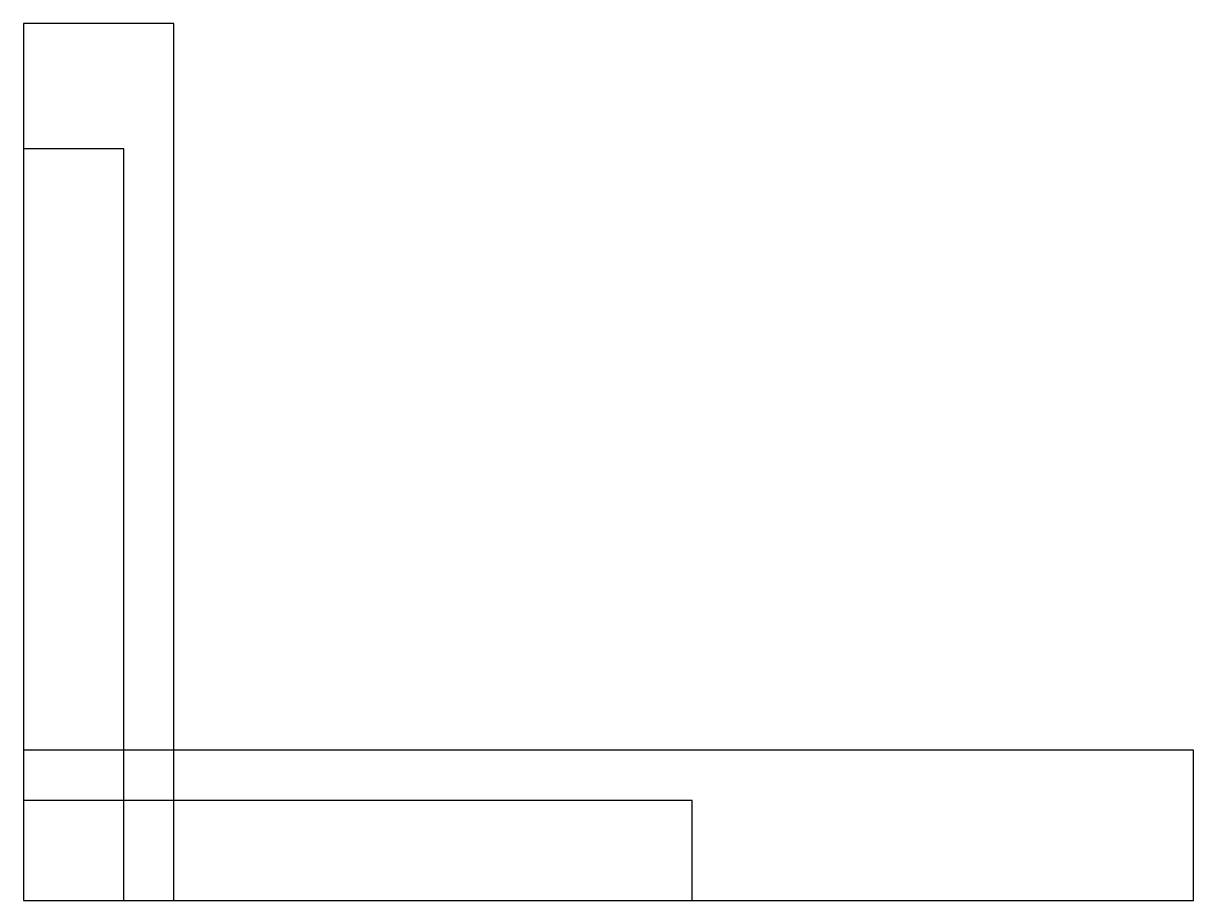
# Model space of a CAD drawing. Header units: metres. Extents: x 0 to 1400, y 0 to 1050.
import ezdxf

# ---------------------------------------------------------------- set-up
doc = ezdxf.new("R2010")
doc.units = ezdxf.units.M

msp = doc.modelspace()

# ---------------------------------------------------------------- linework, layer by layer
at = {"layer": 'F01_MAX_PLAN'}
for p, q in [((1400, 180), (0, 180)), ((0, 180), (0, 0)), ((1400, 0), (1400, 180)), ((0, 0), (1400, 0))]:
    msp.add_line(p, q, dxfattribs=at)
at = {"layer": 'F01_MAX_SECTION'}
for p, q in [((180, 1050), (0, 1050)), ((0, 1050), (0, 0)), ((180, 0), (180, 1050)), ((0, 0), (180, 0))]:
    msp.add_line(p, q, dxfattribs=at)
at = {"layer": 'F01_MIN_PLAN'}
for p, q in [((800, 120), (0, 120)), ((0, 120), (0, 0)), ((800, 0), (800, 120)), ((0, 0), (800, 0))]:
    msp.add_line(p, q, dxfattribs=at)
at = {"layer": 'F01_MIN_SECTION'}
for p, q in [((120, 900), (0, 900)), ((0, 900), (0, 0)), ((120, 0), (120, 900)), ((0, 0), (120, 0))]:
    msp.add_line(p, q, dxfattribs=at)

doc.saveas('drawing.dxf')
